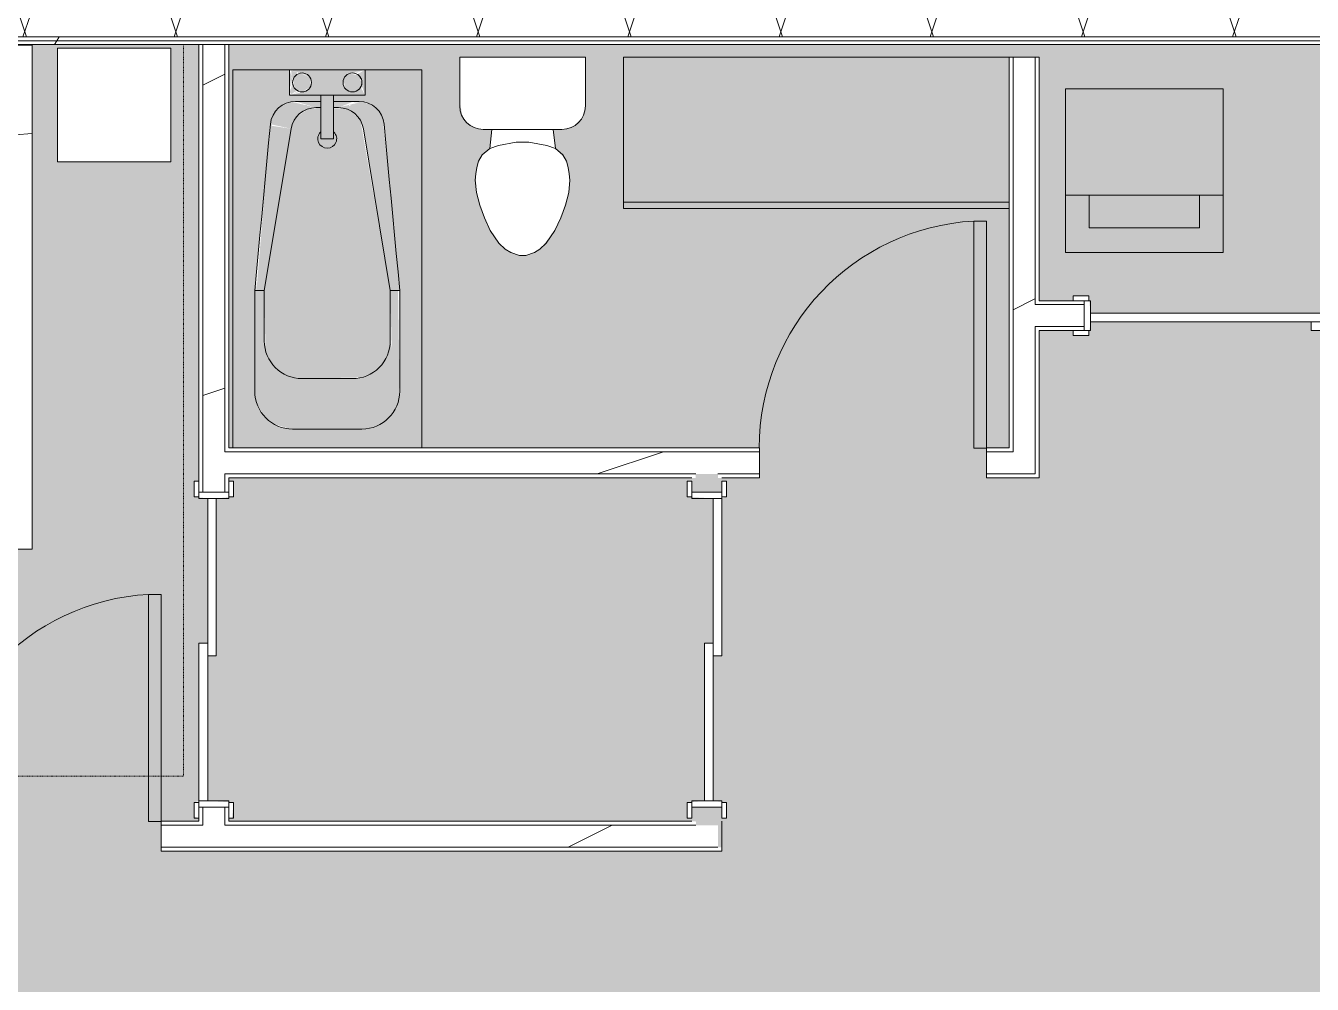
# Model space of a CAD drawing. Header units: inches. Extents: x -9418 to 110693, y 8585 to 209374.
# Drawn here: x -3732 to -3527.8, y 10820.5 to 10972.6 of the extents above; entities that cross this region are included whole.
import ezdxf

# ---------------------------------------------------------------- set-up
doc = ezdxf.new("R2010")
doc.units = ezdxf.units.IN
doc.header["$MEASUREMENT"] = 0
doc.linetypes.add('Dash 1_16_', pattern=[0.125, 0.0625, -0.0625])
for name, color, linetype, lineweight in [('0-1', 7, 'Continuous', 5), ('0-3', 7, 'Continuous', 9), ('A-AREA-PATT-3', 41, 'Continuous', 9), ('A-DOOR-1', 7, 'Continuous', 9), ('A-DOOR-FRAM-1', 7, 'Continuous', 9), ('A-WALL', 113, 'Continuous', 9), ('A-WALL-2', 10, 'Continuous', 15), ('A-WALL-3', 7, 'Continuous', 9), ('A-WALL-PATT-1', 7, 'Continuous', 9), ('A-WALL-PATT-2', 8, 'Continuous', 9), ('A-WALL-PATT-3', 111, 'Continuous', 9), ('I-FURN-1', 7, 'Continuous', 9), ('I-FURN-HDLN-1', 253, 'Dash 1_16_', 9), ('I-WALL-1', 2, 'Continuous', 15), ('P-SANR-FIXT-1', 7, 'Continuous', 9), ('P-SANR-FIXT-2', 8, 'Continuous', 9), ('P-SANR-FIXT-3', 9, 'Continuous', 9), ('Q-CASE-1', 9, 'Continuous', 9), ('Q-CASE-2', 10, 'Continuous', 15), ('Q-CASE-3', 7, 'Continuous', 9)]:
    doc.layers.add(name, color=color, linetype=linetype, lineweight=lineweight)
pattern_1 = [(0, (0, 0), (192, 48), [7.92, -136.08, 7.92, -136.08, -768]), (0, (0, 0), (192, 48), [-288, 7.92, -280.08, 7.92, -136.08, -336]), (0, (0, 0), (192, 48), [-720, 7.92, -88.08, 7.92, -232.08]), (120, (72, 24), (-137.56922, 142.27688), [7.92, -136.08, 7.92, -136.08, -768]), (120, (72, 24), (-137.56922, 142.27688), [-288, 7.92, -280.08, 7.92, -136.08, -336]), (120, (72, 24), (-137.56922, 142.27688), [-720, 7.92, -88.08, 7.92, -232.08]), (240, (96, 120), (-54.43078, -190.27688), [7.92, -136.08, 7.92, -136.08, -768]), (240, (96, 120), (-54.43078, -190.27688), [-288, 7.92, -280.08, 7.92, -136.08, -336]), (240, (96, 120), (-54.43078, -190.27688), [-720, 7.92, -88.08, 7.92, -232.08])]
pattern_2 = [(216.87, (39.984, 99.96), (299.879643, 199.920536), [49.98, -449.82]), (206.565, (99.96, 69.97), (-99.95948, -99.9602), [111.759, -111.759]), (198.435, (99.96, 19.992), (-199.92005, -99.96009), [63.22, -252.881])]

# ---------------------------------------------------------------- blocks, each defined once
blk = doc.blocks.new('Single-Flush - 36_ x 84_-1372839-SITE PLAN - TOPO WITH IMAGERY')
at = {"layer": 'A-DOOR-1'}
for p, q in [((16, 2.37), (16, 38.39)), ((18, 38.39), (16, 38.39)), ((18, 2.37), (18, 38.39)), ((18, 2.37), (16, 2.37))]:
    blk.add_line(p, q, dxfattribs=at)
blk.add_arc((18, 2.37), 36.07, 93.1789, 180, dxfattribs=at)
blk = doc.blocks.new('Bed-Standard - King 78_ x 80_-V140-SITE PLAN - TOPO WITH IMAGERY')
at = {"layer": 'I-FURN-1'}
for p, q in [((49.69, 38.2), (-28.31, 38.2)), ((-28.31, 38.2), (-28.31, -41.8)), ((49.69, -41.8), (49.69, 38.2)), ((-25.31, 36.2), (-25.31, 24.2)), ((-25.31, 36.2), (46.69, 36.2)), ((46.69, 36.2), (46.69, 24.2)), ((49.69, 24.2), (-28.31, 17.63)), ((-25.31, 24.2), (46.69, 24.2)), ((-28.31, -41.8), (49.69, -41.8))]:
    blk.add_line(p, q, dxfattribs=at)
at = {"layer": 'I-FURN-HDLN-1'}
for p, q in [((-64.31, 38.2), (-64.31, -42.73)), ((73.69, -77.8), (73.69, 38.2)), ((-64.31, -70.73), (-64.31, -77.8)), ((-64.31, -77.8), (73.69, -77.8))]:
    blk.add_line(p, q, dxfattribs=at)
blk = doc.blocks.new('Table-Night Stand - 18_ x 18_ x 24_-1352623-SITE PLAN - TOPO WITH IMAGERY')
at = {"layer": 'I-FURN-1'}
for p, q in [((18.15, 18), (0.15, 18)), ((0.15, 18), (0.15, 0)), ((18.15, 0), (18.15, 18)), ((0.15, 0), (18.15, 0))]:
    blk.add_line(p, q, dxfattribs=at)
blk = doc.blocks.new('Toilet-Domestic-3D - Toilet-Domestic-3D-1372870-SITE PLAN - TOPO WITH IMAGERY')
at = {"layer": 'P-SANR-FIXT-1'}
for p, q in [((-3.74, 10), (-2.74, 11)), ((-2.74, 11), (-1.87, 11.5)), ((-1.87, 11.5), (-0.5, 12)), ((-0.5, 12), (0.5, 12)), ((0.5, 12), (1.87, 11.5)), ((1.87, 11.5), (2.74, 11)), ((2.74, 11), (3.74, 10)), ((-5.13, 8), (-3.74, 10)), ((3.74, 10), (5.13, 8)), ((-6.06, 6), (-5.13, 8)), ((5.13, 8), (6.06, 6)), ((-6.79, 4), (-6.06, 6)), ((6.06, 6), (6.79, 4)), ((-7.33, 1.99), (-6.79, 4)), ((6.79, 4), (7.33, 1.99)), ((-7.5, 0), (-7.33, 1.99)), ((7.33, 1.99), (7.5, 0)), ((-7.41, -1), (-7.5, 0)), ((-7.24, -2), (-7.41, -1)), ((-6.97, -3), (-7.24, -2)), ((7.24, -2), (6.97, -3)), ((7.41, -1), (7.24, -2)), ((7.5, 0), (7.41, -1)), ((-6.4, -4), (-6.97, -3)), ((-5.21, -5), (-6.4, -4)), ((6.4, -4), (5.21, -5)), ((6.97, -3), (6.4, -4)), ((-3.84, -5.5), (-5.21, -5)), ((-4.86, -8.02), (-5.21, -5)), ((-1, -6), (-3.84, -5.5)), ((1, -6), (-1, -6)), ((3.84, -5.5), (1, -6)), ((5.21, -5), (3.84, -5.5)), ((4.86, -8.02), (5.21, -5)), ((6.25, -8.02), (-6.25, -8.02)), ((-9.98, -11.75), (-9.98, -19.48)), ((9.98, -19.48), (9.98, -11.75)), ((-9.98, -19.48), (9.98, -19.48))]:
    blk.add_line(p, q, dxfattribs=at)
for centre, start, end in [((-6.25, -11.75), 90, 180), ((6.25, -11.75), 0, 90)]:
    blk.add_arc(centre, 3.73, start, end, dxfattribs=at)
blk = doc.blocks.new('OD_CW_Base Cabinet - OD_CW_Base Cabinet-1372871-SITE PLAN - TOPO WITH IMAGERY')
at = {"layer": 'Q-CASE-1'}
for points in [[(0.74, 0), (0.74, -1), (61.99, -1), (61.99, 0), (12.01, 0)], [(0.74, -24), (61.99, -24), (61.99, -1), (0.74, -1), (0.74, -3.04)]]:
    blk.add_hatch(color=256, dxfattribs=at).paths.add_polyline_path(points, flags=0)
at = {"layer": 'Q-CASE-2'}
for p, q in [((0.74, -24), (0.74, 0)), ((0.74, 0), (61.99, 0)), ((61.99, 0), (61.99, -24)), ((61.99, -24), (0.74, -24))]:
    blk.add_line(p, q, dxfattribs=at)
at = {"layer": 'Q-CASE-3'}
for p, q in [((0.74, -1), (0.74, 0)), ((0.74, 0), (61.99, 0)), ((61.99, -1), (0.74, -1)), ((0.74, -24), (0.74, -1)), ((0.74, -1), (61.99, -1)), ((61.99, 0), (61.99, -1)), ((61.99, -1), (61.99, -24)), ((61.99, -24), (0.74, -24))]:
    blk.add_line(p, q, dxfattribs=at)
blk = doc.blocks.new('Bath Tub - Maestro - 60_x30_-V141-SITE PLAN - TOPO WITH IMAGERY')
at = {"layer": 'P-SANR-FIXT-2'}
h = blk.add_hatch(color=256, dxfattribs=at)
h.paths.add_polyline_path([(0.7, -11.75), (1.25, -12.3), (0.93, -11.93)], flags=0)
h.paths.add_polyline_path([(0, -9), (0.55, -10.88), (0.5, -10.46), (0.17, -9.5)], flags=0)
h.paths.add_polyline_path([(0, -9), (3.07, -10.25), (3.5, -11), (4, -9), (1.61, -9.4), (0.55, -9.14)], flags=0)
h.paths.add_polyline_path([(4, -9), (3.3, -10.25), (2.75, -9.7), (2.75, -9.43), (3.5, -9.17)], flags=0)
h.paths.add_polyline_path([(60, -3.5), (60, 0), (0, 0), (0, -9), (4, -9), (4, -14), (5, -14), (5.21, -8.67), (5.83, -7.51), (6.79, -6.62), (7.98, -6.09), (11.56, -5.7), (35, -3.5), (52.04, -3.59), (54, -4.3), (55.6, -5.64), (56.64, -7.45), (57, -9.5), (56.8, -22.05), (56.2, -23.5), (54.91, -25), (54, -25.7), (52.55, -26.3), (51, -26.5), (32.07, -26.23), (7.36, -23.69), (6.27, -22.97), (5.48, -21.94), (5.05, -20.7), (5, -17.5), (5, -16), (4, -16), (4, -21), (0, -21), (0, -30), (60, -30), (60, -4.7)], flags=0)
h.paths.add_polyline_path([(4, -21), (3.34, -19.39), (3.5, -19.54), (3.91, -20.74)], flags=0)
h.paths.add_polyline_path([(4, -21), (2.75, -20.3), (2.39, -20.24), (2, -20.5), (3.5, -20.88)], flags=0)
h.paths.add_polyline_path([(3.5, -19), (3.3, -18.25), (3.28, -18.61), (3.45, -18.91)], flags=0)
h.paths.add_polyline_path([(1.25, -17.7), (0.7, -18.25), (0.22, -20.06), (0.55, -19.39), (0.55, -18.91), (1.11, -17.94)], flags=0)
h.paths.add_polyline_path([(2.75, -17.7), (2, -17.5), (2.39, -17.7)], flags=0)
for points in [[(35, -5), (35, -3.5), (8.65, -6.09), (9.35, -9.26), (32.16, -5.47)], [(51, -3.5), (35, -3.77), (35, -5), (44.22, -4.77), (50.51, -3.59)], [(57, -9.5), (56.64, -7.45), (55.6, -5.64), (54, -4.3), (52.04, -3.59), (50.51, -3.59), (43, -5), (44.87, -5.34), (46.03, -5.83), (47.28, -6.81), (48.47, -8.66), (48.9, -10.25), (49, -11), (56.91, -9.52)], [(49, -19), (48.8, -9.45), (48.12, -7.9), (47.24, -6.76), (46, -5.8), (44.55, -5.2), (43, -5), (35, -5), (8.03, -9.72), (6.59, -11.22), (6.12, -12.51), (6.12, -14), (10.94, -14), (10.94, -16), (6, -16), (6.24, -18.17), (7.49, -19.83), (8.69, -20.51), (9.35, -20.74), (35, -25), (44.55, -24.8), (46, -24.2), (47.24, -23.24), (48.2, -22), (48.8, -20.5)], [(57, -9.5), (49, -11), (49, -19), (57, -20.5), (57, -10.1)], [(10.94, -16), (10.94, -14), (4, -14), (4, -16), (9.35, -16)], [(57, -20.5), (49, -19), (48.61, -21), (48.16, -22.05), (47.03, -23.4), (45.24, -24.51), (44.55, -24.8), (43, -25), (51, -26.5), (52.55, -26.3), (54.53, -25.29), (55.42, -24.51), (56.24, -23.4), (56.93, -21)], [(35, -25), (9.35, -20.74), (8.84, -24.05), (35, -26.23), (35, -25.46)], [(51, -26.5), (43, -25), (35, -25), (35, -26.5), (49.3, -26.5)]]:
    blk.add_hatch(color=256, dxfattribs=at).paths.add_polyline_path(points, flags=0)
h = blk.add_hatch(color=256, dxfattribs=at)
h.paths.add_polyline_path([(9.35, -9.26), (8.63, -5.97), (7.36, -6.31), (6.27, -7.03), (5.48, -8.06), (5.1, -9.61), (5.81, -12.58), (6, -13.2), (6.6, -11.22), (7.49, -10.17), (8.69, -9.49), (9.22, -9.3)], flags=0)
h.paths.add_polyline_path([(5.76, -11.54), (5.58, -11.54), (5.7, -11.22)], flags=0)
h = blk.add_hatch(color=256, dxfattribs=at)
h.paths.add_polyline_path([(4, -9), (0, -9), (0, -21), (4, -20.74), (4, -9.7)], flags=0)
h.paths.add_polyline_path([(4, -9), (2.75, -9.7), (3.3, -10.25), (3.57, -10.25), (3.83, -9.5)], flags=0)
h.paths.add_polyline_path([(4, -9), (3.06, -12.06), (2.39, -12.45), (1.61, -12.45), (0.94, -12.06), (0.46, -11), (0, -9), (2, -9.5), (3.5, -9.13)], flags=0)
h.paths.add_polyline_path([(4, -21), (3.3, -19.75), (2.75, -20.3), (2.75, -20.57), (3.5, -20.83)], flags=0)
h.paths.add_polyline_path([(4, -21), (1.61, -20.6), (0.06, -20.74), (0.94, -17.94), (1.61, -17.55), (2.39, -17.55), (3.06, -17.94), (3.45, -18.61), (3.94, -20.74)], flags=0)
h.paths.add_polyline_path([(1.61, -20.45), (0.94, -20.06), (0.43, -19.75), (0, -21), (1.46, -20.5)], flags=0)
h.paths.add_polyline_path([(1.61, -9.55), (0, -9), (0.7, -10.25), (1.25, -9.7)], flags=0)
h = blk.add_hatch(color=256, dxfattribs=at)
h.paths.add_polyline_path([(3.5, -11), (2.75, -9.7), (1.25, -9.76), (0.87, -10.1), (0.6, -11.39), (0.94, -11.93), (1.61, -12.45), (3.06, -12.06)], flags=0)
h.paths.add_polyline_path([(3.5, -19), (2.75, -17.7), (1.25, -17.7), (0.55, -19.19), (0.7, -19.75), (1.61, -20.45), (3.06, -20.06)], flags=0)
h = blk.add_hatch(color=256, dxfattribs=at)
h.paths.add_polyline_path([(6, -16), (5, -16), (5.13, -19.61), (6, -16.8)], flags=0)
h.paths.add_polyline_path([(6, -13.2), (5, -10.8), (5, -14), (6, -14)], flags=0)
h = blk.add_hatch(color=256, dxfattribs=at)
h.paths.add_polyline_path([(5.59, -18.12), (5.7, -18.78), (5.58, -18.45)], flags=0)
h.paths.add_polyline_path([(9.35, -20.74), (7.49, -19.83), (6.59, -18.77), (6.12, -17.49), (5.92, -17.06), (5.06, -20.74), (5.72, -22.32), (6.33, -23.02), (7.36, -23.69), (8.65, -23.91), (9.23, -21.27)], flags=0)
at = {"layer": 'P-SANR-FIXT-1'}
for p, q in [((60, 0), (0, 0)), ((0, 0), (0, -9)), ((60, -30), (60, 0)), ((35, -3.5), (51, -3.5)), ((35, -5), (35, -3.5)), ((35, -5), (9.35, -9.26)), ((43, -5), (35, -5)), ((4, -9), (0, -9)), ((0, -9), (0, -21)), ((4, -14), (4, -9)), ((5, -14), (5, -9.96)), ((57, -9.5), (57, -20.5)), ((49, -19), (49, -11)), ((4, -16), (4, -14)), ((4, -14), (10.94, -14)), ((6, -13.2), (6, -14)), ((10.94, -16), (10.94, -14)), ((4, -21), (4, -16)), ((10.94, -16), (4, -16)), ((5, -20.04), (5, -16)), ((6, -16), (6, -16.8)), ((0, -21), (0, -30)), ((0, -21), (4, -21)), ((9.35, -20.74), (35, -25)), ((35, -25), (35, -26.5)), ((35, -25), (43, -25)), ((51, -26.5), (35, -26.5)), ((0, -30), (60, -30))]:
    blk.add_line(p, q, dxfattribs=at)
at = {"layer": 'P-SANR-FIXT-1', "flags": 128}
for points in [[(8.63, -5.97), (11.56, -5.7), (14.49, -5.42), (17.42, -5.15), (20.35, -4.87), (23.28, -4.6), (26.21, -4.32), (29.14, -4.05), (32.07, -3.77), (35, -3.5)], [(35, -26.5), (32.07, -26.23), (29.14, -25.95), (26.21, -25.68), (23.28, -25.4), (20.35, -25.13), (17.42, -24.85), (14.49, -24.58), (11.56, -24.3), (8.63, -24.03)]]:
    blk.add_lwpolyline(points, dxfattribs=at)
at = {"layer": 'P-SANR-FIXT-1'}
for centre, radius, start, end in [((51, -9.5), 6, 0, 90), ((9, -9.96), 4, 95.3558, 180), ((43, -11), 6, 360, 90), ((2, -11), 1.5, 0, 180), ((2, -11), 1.5, 142.7396, 180), ((2, -11), 1.5, 0, 135), ((10, -13.2), 4, 99.4223, 180), ((2, -11), 1.5, 180, 360), ((2, -11), 1.5, 180, 360), ((10.94, -15), 1.5, 0, 135), ((10.94, -15), 1.5, 225, 360), ((2, -19), 1.5, 0, 180), ((2, -19), 1.5, 0, 180), ((10, -16.8), 4, 180, 260.5777), ((2, -19), 1.5, 180, 360), ((2, -19), 1.5, 180, 360), ((9, -20.04), 4, 180, 264.6442), ((43, -19), 6, 270, 0), ((51, -20.5), 6, 270, 0)]:
    blk.add_arc(centre, radius, start, end, dxfattribs=at)
blk = doc.blocks.new('Stacked Washer and Dryer - 26_x25_ - Private-1352637-SITE PLAN - TOPO WITH IMAGERY')
at = {"layer": 'P-SANR-FIXT-3'}
blk.add_hatch(color=256, dxfattribs=at).paths.add_polyline_path([(26, -12.5), (26, 12.5), (0, 12.5), (0, -12.5)], flags=0)
at = {"layer": 'P-SANR-FIXT-1'}
for p, q in [((0, 12.5), (26, 12.5)), ((0, 12.5), (0, -12.5)), ((16.90625, 12.5), (16.90625, -12.5)), ((26, 12.5), (26, -12.5)), ((16.90625, 8.75), (22.09375, 8.75)), ((22.09375, 8.75), (22.09375, -8.75)), ((22.09375, -8.75), (16.90625, -8.75)), ((26, -12.5), (0, -12.5))]:
    blk.add_line(p, q, dxfattribs=at)
blk = doc.blocks.new('FOLDING_SLIDING CLOSET - 72_ x 80_-1372823-SITE PLAN - TOPO WITH IMAGERY')
at = {"layer": 'A-DOOR-1'}
for p, q in [((-36.25, 3), (-38.75, 3)), ((-38.75, 3), (-38.75, 2.25)), ((-38.75, 2.25), (-36.25, 2.25)), ((-36.25, 2.25), (-36.25, 3)), ((1, 2.25), (-36, 2.25)), ((-36, 2.25), (-36, 0.87)), ((1, 0.87), (1, 2.25)), ((38.75, 3), (36.25, 3)), ((36.25, 3), (36.25, 2.25)), ((36.25, 2.25), (38.75, 2.25)), ((38.75, 2.25), (38.75, 3)), ((-36, 0.87), (1, 0.87)), ((36, 0.87), (-1, 0.87)), ((-1, 0.87), (-1, -0.5)), ((36, -0.5), (36, 0.87)), ((-1, -0.5), (36, -0.5)), ((-36.25, -2.5), (-38.75, -2.5)), ((-38.75, -2.5), (-38.75, -3.25)), ((-38.75, -3.25), (-36.25, -3.25)), ((-36.25, -3.25), (-36.25, -2.5)), ((38.75, -2.5), (36.25, -2.5)), ((36.25, -2.5), (36.25, -3.25)), ((36.25, -3.25), (38.75, -3.25)), ((38.75, -3.25), (38.75, -2.5))]:
    blk.add_line(p, q, dxfattribs=at)
at = {"layer": 'A-DOOR-FRAM-1'}
for p, q in [((-36, 2.25), (-37, 2.25)), ((-37, 2.25), (-37, -2.5)), ((-36, -2.5), (-36, 2.25)), ((36, 2.25), (36, -2.5)), ((37, 2.25), (36, 2.25)), ((37, -2.5), (37, 2.25)), ((-37, -2.5), (-36, -2.5)), ((36, -2.5), (37, -2.5))]:
    blk.add_line(p, q, dxfattribs=at)
blk = doc.blocks.new('FOLDING_SLIDING CLOSET - 48_ x 80_-1372832-SITE PLAN - TOPO WITH IMAGERY')
at = {"layer": 'A-DOOR-1'}
for p, q in [((-24.25, 3), (-26.75, 3)), ((-26.75, 3), (-26.75, 2.25)), ((-26.75, 2.25), (-24.25, 2.25)), ((-24.25, 2.25), (-24.25, 3)), ((1, 2.25), (-24, 2.25)), ((-24, 2.25), (-24, 0.87)), ((1, 0.87), (1, 2.25)), ((26.75, 3), (24.25, 3)), ((24.25, 3), (24.25, 2.25)), ((24.25, 2.25), (26.75, 2.25)), ((26.75, 2.25), (26.75, 3)), ((-24, 0.87), (1, 0.87)), ((24, 0.87), (-1, 0.87)), ((-1, 0.87), (-1, -0.5)), ((24, -0.5), (24, 0.87)), ((-1, -0.5), (24, -0.5)), ((-24.25, -2.5), (-26.75, -2.5)), ((-26.75, -2.5), (-26.75, -3.25)), ((-26.75, -3.25), (-24.25, -3.25)), ((-24.25, -3.25), (-24.25, -2.5)), ((26.75, -2.5), (24.25, -2.5)), ((24.25, -2.5), (24.25, -3.25)), ((24.25, -3.25), (26.75, -3.25)), ((26.75, -3.25), (26.75, -2.5))]:
    blk.add_line(p, q, dxfattribs=at)
at = {"layer": 'A-DOOR-FRAM-1'}
for p, q in [((-24, 2.25), (-25, 2.25)), ((-25, 2.25), (-25, -2.5)), ((-24, -2.5), (-24, 2.25)), ((24, 2.25), (24, -2.5)), ((25, 2.25), (24, 2.25)), ((25, -2.5), (25, 2.25)), ((-25, -2.5), (-24, -2.5)), ((24, -2.5), (25, -2.5))]:
    blk.add_line(p, q, dxfattribs=at)
blk = doc.blocks.new('1750 Ox - Unit Layouts_rvt-1-SITE PLAN - TOPO WITH IMAGERY')
at = {"layer": 'A-WALL-PATT-1'}
h = blk.add_hatch(dxfattribs=at)
h.set_pattern_fill('FP_1', color=256, style=0, pattern_type=2)
h.set_pattern_definition(pattern_1)
h.paths.add_polyline_path([(-3625.6, 10845.72), (-3625.6, 10846.35), (-3700.34, 10846.35), (-3700.34, 10845.72), (-3695.85, 10845.72)], flags=0)
h.paths.add_polyline_path([(-3710.46, 10845.72), (-3703.84, 10845.72), (-3703.84, 10846.35), (-3710.46, 10846.35)], flags=0)
h.paths.add_polyline_path([(-3824.14, 10845.72), (-3746.46, 10845.72), (-3746.46, 10846.35), (-3826.59, 10846.17), (-3826.59, 10845.72)], flags=0)
h.paths.add_polyline_path([(-3830.09, 10845.72), (-3830.09, 10846.35), (-3857.85, 10846.35), (-3857.85, 10845.72), (-3830.25, 10845.72)], flags=0)
h = blk.add_hatch(dxfattribs=at)
h.set_pattern_fill('FP_1', color=256, style=0, pattern_type=2)
h.set_pattern_definition(pattern_1)
h.paths.add_polyline_path([(-3625.56, 10841.6), (-3621.47, 10841.6), (-3621.47, 10842.22), (-3710.46, 10842.22), (-3710.46, 10841.6), (-3698.89, 10841.6)], flags=0)
h.paths.add_polyline_path([(-3840.11, 10841.6), (-3746.46, 10841.6), (-3746.46, 10842.22), (-3857.85, 10842.22), (-3857.85, 10841.6)], flags=0)
at = {"layer": 'A-WALL-PATT-2'}
h = blk.add_hatch(dxfattribs=at)
h.set_pattern_fill('FP_2', color=256, style=0, pattern_type=2)
h.set_pattern_definition(pattern_2)
h.paths.add_polyline_path([(-3703.84, 10845.72), (-3700.34, 10845.72), (-3700.34, 10848.59), (-3703.84, 10848.59), (-3703.84, 10846.35)], flags=0)
h.paths.add_polyline_path([(-3700.34, 10898.59), (-3700.34, 10969.59), (-3703.84, 10969.59), (-3703.84, 10898.59)], flags=0)
h = blk.add_hatch(dxfattribs=at)
h.set_pattern_fill('FP_2', color=256, style=0, pattern_type=2)
h.set_pattern_definition(pattern_2)
h.paths.add_polyline_path([(-3571.72, 10901.46), (-3571.92, 10967.59), (-3575.22, 10967.59), (-3575.22, 10901.46), (-3571.92, 10901.46)], flags=0)
h = blk.add_hatch(dxfattribs=at)
h.set_pattern_fill('FP_2', color=256, style=0, pattern_type=2)
h.set_pattern_definition(pattern_2)
h.paths.add_polyline_path([(-3700.34, 10901.46), (-3615.47, 10901.46), (-3615.47, 10904.96), (-3700.34, 10904.96)], flags=0)
h.paths.add_polyline_path([(-3575.22, 10901.46), (-3575.22, 10904.96), (-3579.47, 10904.96), (-3579.47, 10901.46), (-3575.75, 10901.46)], flags=0)
h = blk.add_hatch(dxfattribs=at)
h.set_pattern_fill('FP_2', color=256, style=0, pattern_type=2)
h.set_pattern_definition(pattern_2)
h.paths.add_polyline_path([(-3625.56, 10842.22), (-3622.1, 10842.22), (-3622.1, 10845.72), (-3710.46, 10845.72), (-3710.46, 10842.22), (-3698.43, 10842.22)], flags=0)
h.paths.add_polyline_path([(-3824.14, 10842.22), (-3746.46, 10842.22), (-3746.46, 10845.72), (-3857.85, 10845.72), (-3857.85, 10842.22), (-3840.11, 10842.22)], flags=0)
at = {"layer": 'A-WALL-2'}
for p, q in [((-3699.71, 10969.59), (-3704.46, 10969.59)), ((-3704.46, 10969.59), (-3704.46, 10900.34)), ((-3699.71, 10905.59), (-3699.71, 10969.59)), ((-3571.1, 10967.59), (-3575.85, 10967.59)), ((-3571.1, 10928.96), (-3571.1, 10967.59)), ((-3575.85, 10943.59), (-3575.85, 10905.59)), ((-3565.7, 10928.96), (-3571.1, 10928.96)), ((-3571.1, 10900.84), (-3571.1, 10924.21)), ((-3571.1, 10924.21), (-3565.7, 10924.21)), ((-3699.1, 10905.59), (-3699.71, 10905.59)), ((-3615.47, 10905.59), (-3669.1, 10905.59)), ((-3615.47, 10900.84), (-3615.47, 10905.59)), ((-3575.85, 10905.59), (-3579.47, 10905.59)), ((-3579.47, 10905.59), (-3579.47, 10900.84)), ((-3699.71, 10900.34), (-3699.71, 10900.84)), ((-3699.71, 10900.84), (-3626.22, 10900.84)), ((-3621.47, 10900.84), (-3615.47, 10900.84)), ((-3579.47, 10900.84), (-3575.85, 10900.84)), ((-3575.85, 10900.84), (-3571.72, 10900.84)), ((-3571.72, 10900.84), (-3571.1, 10900.84)), ((-3704.46, 10846.35), (-3710.46, 10846.35)), ((-3710.46, 10846.35), (-3710.46, 10841.6)), ((-3704.46, 10846.84), (-3704.46, 10846.35)), ((-3699.71, 10846.35), (-3699.71, 10846.84)), ((-3626.22, 10846.35), (-3699.71, 10846.35)), ((-3621.47, 10842.22), (-3621.47, 10846.35)), ((-3710.46, 10841.6), (-3621.47, 10841.6)), ((-3621.47, 10841.6), (-3621.47, 10842.22))]:
    blk.add_line(p, q, dxfattribs=at)
at = {"layer": 'A-WALL-3'}
for p, q in [((-3703.84, 10969.59), (-3703.84, 10898.59)), ((-3700.34, 10969.59), (-3700.34, 10904.96)), ((-3575.22, 10967.59), (-3575.22, 10904.96)), ((-3571.72, 10967.59), (-3571.72, 10928.34)), ((-3571.72, 10928.34), (-3571.1, 10928.34)), ((-3563.95, 10928.34), (-3571.1, 10928.34)), ((-3571.72, 10924.84), (-3571.72, 10901.46)), ((-3571.72, 10924.84), (-3571.1, 10924.84)), ((-3563.95, 10924.84), (-3571.1, 10924.84)), ((-3700.34, 10904.96), (-3699.71, 10904.96)), ((-3615.47, 10904.96), (-3699.71, 10904.96)), ((-3575.85, 10904.96), (-3579.47, 10904.96)), ((-3575.22, 10904.96), (-3575.85, 10904.96)), ((-3700.34, 10901.46), (-3700.34, 10898.59)), ((-3700.34, 10901.46), (-3699.71, 10901.46)), ((-3625.6, 10901.46), (-3699.71, 10901.46)), ((-3615.47, 10901.46), (-3622.1, 10901.46)), ((-3575.85, 10901.46), (-3579.47, 10901.46)), ((-3575.22, 10901.46), (-3575.85, 10901.46)), ((-3571.72, 10901.46), (-3575.22, 10901.46)), ((-3703.84, 10848.59), (-3703.84, 10846.35)), ((-3700.34, 10848.59), (-3700.34, 10846.35)), ((-3703.84, 10845.72), (-3710.46, 10845.72)), ((-3703.84, 10846.35), (-3703.84, 10845.72)), ((-3700.34, 10846.35), (-3700.34, 10845.72)), ((-3625.6, 10845.72), (-3700.34, 10845.72)), ((-3622.1, 10842.22), (-3710.46, 10842.22))]:
    blk.add_line(p, q, dxfattribs=at)
at = {"layer": '0-3'}
for name, p in [('Bed-Standard - King 78_ x 80_-V140-SITE PLAN - TOPO WITH IMAGERY', (-3780.63, 10931.31)), ('Table-Night Stand - 18_ x 18_ x 24_-1352623-SITE PLAN - TOPO WITH IMAGERY', (-3727.09, 10951.02)), ('Single-Flush - 36_ x 84_-1372839-SITE PLAN - TOPO WITH IMAGERY', (-3597.47, 10903.21)), ('Single-Flush - 36_ x 84_-1372839-SITE PLAN - TOPO WITH IMAGERY', (-3728.46, 10843.97))]:
    blk.add_blockref(name, p, dxfattribs=at)
for name, p, rotation in [('Toilet-Domestic-3D - Toilet-Domestic-3D-1372870-SITE PLAN - TOPO WITH IMAGERY', (-3653.1, 10948.11), 180), ('OD_CW_Base Cabinet - OD_CW_Base Cabinet-1372871-SITE PLAN - TOPO WITH IMAGERY', (-3575.11, 10943.59), 180), ('Bath Tub - Maestro - 60_x30_-V141-SITE PLAN - TOPO WITH IMAGERY', (-3669.1, 10965.59), 269.9999999999965), ('Stacked Washer and Dryer - 26_x25_ - Private-1352637-SITE PLAN - TOPO WITH IMAGERY', (-3554.42, 10962.59), 270.0000000000056), ('FOLDING_SLIDING CLOSET - 72_ x 80_-1372823-SITE PLAN - TOPO WITH IMAGERY', (-3526.95, 10926.46), 180), ('FOLDING_SLIDING CLOSET - 48_ x 80_-1372832-SITE PLAN - TOPO WITH IMAGERY', (-3702.21, 10873.59), 89.99999999999629), ('FOLDING_SLIDING CLOSET - 48_ x 80_-1372832-SITE PLAN - TOPO WITH IMAGERY', (-3623.72, 10873.59), 270)]:
    blk.add_blockref(name, p, dxfattribs=dict(at, rotation=rotation))

msp = doc.modelspace()

# ---------------------------------------------------------------- hatches: boundary and pattern name
at = {"layer": 'A-AREA-PATT-3'}
h = msp.add_hatch(color=256, dxfattribs=at)
h.paths.add_polyline_path([(-3743.63, 10668.39), (-3659.72, 10668.63), (-3659.72, 10725.8), (-3606.1, 10725.98), (-3606.1, 10728.04), (-3618.89, 10728.04), (-3618.78, 10744.54), (-3606.1, 10744.54), (-3606.1, 10752.04), (-3618.89, 10752.04), (-3618.78, 10768.54), (-3606.1, 10768.54), (-3606.1, 10785.69), (-3570.1, 10785.69), (-3570.1, 10749.8), (-3552.1, 10749.8), (-3552.1, 10750.18), (-3528.1, 10750.18), (-3528.1, 10749.8), (-3510.1, 10749.8), (-3510.1, 10805.93), (-3518.1, 10805.97), (-3518.1, 10841.68), (-3488.1, 10841.68), (-3488.1, 10805.93), (-3486.1, 10805.93), (-3486.1, 10725.8), (-3485.72, 10725.8), (-3485.72, 10883.21), (-3484.72, 10883.21), (-3484.47, 10885.21), (-3482.79, 10885.21), (-3482.79, 10921.21), (-3484.72, 10921.21), (-3484.72, 10923.21), (-3485.72, 10923.46), (-3485.72, 10924.21), (-3488.2, 10924.21), (-3488.2, 10923.46), (-3490.7, 10923.46), (-3490.95, 10924.21), (-3527.95, 10924.21), (-3527.95, 10925.59), (-3562.95, 10925.59), (-3563.2, 10923.46), (-3565.7, 10923.46), (-3565.7, 10924.21), (-3571.1, 10924.21), (-3571.1, 10900.84), (-3579.47, 10900.84), (-3579.47, 10905.59), (-3575.85, 10905.59), (-3575.85, 10943.59), (-3637.1, 10943.59), (-3637.1, 10967.59), (-3571.1, 10967.59), (-3571.1, 10928.96), (-3565.7, 10928.96), (-3565.7, 10929.71), (-3563.2, 10929.71), (-3562.95, 10926.96), (-3525.95, 10926.96), (-3525.95, 10925.59), (-3490.95, 10925.59), (-3490.7, 10929.71), (-3488.2, 10929.71), (-3488.2, 10928.96), (-3485.72, 10928.96), (-3485.72, 10969.59), (-3699.71, 10969.59), (-3699.71, 10905.59), (-3699.1, 10905.59), (-3699.1, 10965.59), (-3669.1, 10965.59), (-3669.1, 10905.59), (-3615.47, 10905.59), (-3615.47, 10900.84), (-3622.1, 10900.84), (-3622.1, 10901.46), (-3625.6, 10901.46), (-3625.6, 10900.84), (-3699.71, 10900.84), (-3699.71, 10900.34), (-3698.96, 10900.34), (-3698.96, 10897.84), (-3701.71, 10897.59), (-3701.71, 10872.59), (-3703.09, 10872.59), (-3703.09, 10849.59), (-3698.96, 10849.34), (-3699.22, 10846.84), (-3699.71, 10846.84), (-3699.71, 10846.35), (-3625.6, 10846.35), (-3625.56, 10845.72), (-3622.1, 10845.72), (-3622.1, 10842.22), (-3621.47, 10842.22), (-3621.47, 10841.6), (-3710.46, 10841.6), (-3710.46, 10846.35), (-3704.46, 10846.35), (-3704.46, 10846.84), (-3705.21, 10847.1), (-3705.21, 10849.34), (-3704.46, 10849.59), (-3704.46, 10874.59), (-3703.09, 10874.59), (-3703.09, 10897.59), (-3705.21, 10897.84), (-3705.21, 10900.34), (-3704.46, 10900.34), (-3704.46, 10969.59), (-3857.85, 10969.59), (-3857.85, 10934), (-3861.22, 10934), (-3861.22, 10895.98), (-3825.96, 10895.98), (-3825.96, 10889.59), (-3830.71, 10889.59), (-3830.71, 10891.23), (-3861.72, 10891.23), (-3861.72, 10895.6), (-3862.29, 10895.35), (-3862.29, 10888.59), (-3833.6, 10888.59), (-3833.6, 10860.59), (-3862.29, 10860.59), (-3862.29, 10857.58), (-3857.85, 10857.58), (-3857.85, 10846.35), (-3830.71, 10846.35), (-3830.71, 10859.59), (-3825.96, 10859.59), (-3825.96, 10846.35), (-3746.46, 10846.35), (-3746.46, 10841.6), (-3857.85, 10841.6), (-3857.85, 10818.8), (-3861.22, 10818.8), (-3861.22, 10780.78), (-3858.47, 10780.78), (-3858.47, 10780.4), (-3861.22, 10780.4), (-3861.22, 10742.38), (-3857.85, 10742.38), (-3857.85, 10674.01), (-3818.6, 10674.01), (-3818.6, 10668.39), (-3759.63, 10668.39)], flags=0)
h.paths.add_polyline_path([(-3742.63, 10670.79), (-3814.63, 10670.92), (-3814.63, 10686.92), (-3796.63, 10686.92), (-3796.63, 10682.92), (-3760.63, 10682.92), (-3760.63, 10686.92), (-3742.63, 10686.92), (-3742.63, 10670.92)], flags=0)
h.paths.add_polyline_path([(-3722.45, 10695.91), (-3722.45, 10701.91), (-3723.45, 10701.91), (-3723.45, 10737.91), (-3722.45, 10737.91), (-3722.45, 10743.91), (-3687.45, 10743.91), (-3687.45, 10695.91), (-3694.95, 10695.91)], flags=0)
h.paths.add_polyline_path([(-3749.14, 10702.92), (-3809.14, 10702.92), (-3809.14, 10732.92), (-3749.14, 10732.92), (-3749.14, 10732.47)], flags=0)
h.paths.add_polyline_path([(-3818.14, 10747.92), (-3818.14, 10748.92), (-3824.14, 10748.92), (-3824.14, 10783.92), (-3740.14, 10783.92), (-3740.14, 10748.92), (-3746.14, 10748.92), (-3746.14, 10747.92), (-3809.14, 10747.92)], flags=0)
h.paths.add_polyline_path([(-3626.72, 10846.84), (-3626.97, 10847.1), (-3626.97, 10849.34), (-3624.22, 10849.59), (-3624.22, 10874.59), (-3622.85, 10874.59), (-3622.85, 10897.59), (-3626.97, 10897.84), (-3626.97, 10900.34), (-3626.22, 10900.34), (-3626.22, 10898.59), (-3621.47, 10898.59), (-3621.47, 10900.34), (-3620.72, 10900.34), (-3620.72, 10897.84), (-3621.47, 10897.59), (-3621.47, 10872.59), (-3622.85, 10872.59), (-3622.85, 10849.59), (-3620.72, 10849.34), (-3620.72, 10846.84), (-3621.47, 10846.84), (-3621.47, 10848.59), (-3626.22, 10848.59), (-3626.22, 10846.84)], flags=0)
h.paths.add_polyline_path([(-3768.26, 10889.52), (-3808.94, 10889.52), (-3808.94, 10969.52), (-3730.94, 10969.52), (-3730.94, 10889.52), (-3732.84, 10889.52)], flags=0)
h.paths.add_polyline_path([(-3520.72, 10919.46), (-3520.72, 10921.21), (-3484.72, 10921.21), (-3484.72, 10919.46), (-3518.28, 10919.46)], flags=0)
h.paths.add_polyline_path([(-3652.6, 10936.11), (-3653.6, 10936.11), (-3655.84, 10937.11), (-3656.84, 10938.11), (-3658.23, 10940.11), (-3659.89, 10944.11), (-3660.42, 10946.12), (-3660.51, 10949.11), (-3660.07, 10951.11), (-3659.5, 10952.11), (-3658.31, 10953.11), (-3657.96, 10956.14), (-3660.31, 10956.26), (-3661.98, 10957.23), (-3662.64, 10958.25), (-3663.07, 10960.59), (-3663.07, 10967.59), (-3643.12, 10967.59), (-3643.12, 10959.86), (-3643.62, 10958), (-3644.99, 10956.64), (-3646.85, 10956.14), (-3648.24, 10956.14), (-3647.89, 10953.11), (-3646.31, 10951.43), (-3645.86, 10950.11), (-3645.6, 10948.11), (-3645.77, 10946.12), (-3647.04, 10942.11), (-3647.97, 10940.11), (-3650.36, 10937.11), (-3651.22, 10936.61)], flags=0)
h.paths.add_polyline_path([(-3541.92, 10936.59), (-3566.92, 10936.59), (-3566.92, 10962.59), (-3541.92, 10962.59), (-3541.92, 10956.09)], flags=0)
h.paths.add_polyline_path([(-3726.94, 10951.02), (-3726.94, 10969.02), (-3708.94, 10969.02), (-3708.94, 10951.02), (-3723.11, 10951.02)], flags=0)
h.paths.add_polyline_path([(-3820.72, 10951.02), (-3828.88, 10951.02), (-3828.88, 10969.02), (-3810.88, 10969.02), (-3810.88, 10951.02)], flags=0)
h.paths.add_polyline_path([(-3687.55, 10959.83), (-3687.55, 10960.01), (-3687.88, 10959.89)], flags=0)
at = {"layer": 'A-WALL-PATT-3'}
h = msp.add_hatch(dxfattribs=at)
h.set_pattern_fill('FP_5', color=256, style=0, pattern_type=2)
h.set_pattern_definition([(161.57, (3, 3), (-24.0016874, -0.002073), [0, -170.76, 18.96, 0]), (18.43, (-3, 3), (-24.0016874, 0.002073), [0, -170.76, 18.96, 0]), (108.43, (3, 3), (11.995661, -60.005255), [56.91, -132.81]), (71.57, (-3, 3), (11.995661, 60.005255), [56.91, -132.81])])
h.paths.add_polyline_path([(-3518.28, 10970.84), (-3484.47, 10970.84), (-3484.73, 10974.34), (-3858.47, 10974.34), (-3858.38, 10970.84), (-3571.92, 10970.84)], flags=0)
h = msp.add_hatch(dxfattribs=at)
h.set_pattern_fill('FP_1', color=256, style=0, pattern_type=2)
h.set_pattern_definition(pattern_1)
h.paths.add_polyline_path([(-3689.84, 10970.21), (-3485.1, 10970.21), (-3485.1, 10970.84), (-3858.47, 10970.84), (-3858.47, 10970.21), (-3694.1, 10970.21)], flags=0)
h = msp.add_hatch(dxfattribs=at)
h.set_pattern_fill('FP_1', color=256, style=0, pattern_type=2)
h.set_pattern_definition(pattern_1)
h.paths.add_polyline_path([(-3518.28, 10969.59), (-3485.72, 10969.59), (-3485.72, 10970.21), (-3857.85, 10970.21), (-3857.85, 10969.59), (-3541.92, 10969.59)], flags=0)

# ---------------------------------------------------------------- linework, layer by layer
at = {"layer": 'A-WALL'}
for p, q in [((-3484.47, 10970.84), (-3858.47, 10970.84)), ((-3485.1, 10970.21), (-3858.47, 10970.21))]:
    msp.add_line(p, q, dxfattribs=at)
at = {"layer": 'I-WALL-1'}
msp.add_line((-3857.85, 10969.59), (-3485.72, 10969.59), dxfattribs=at)

# ---------------------------------------------------------------- block references
at = {"layer": '0-1'}
msp.add_blockref('1750 Ox - Unit Layouts_rvt-1-SITE PLAN - TOPO WITH IMAGERY', (0, 0), dxfattribs=at)

doc.saveas('drawing.dxf')
